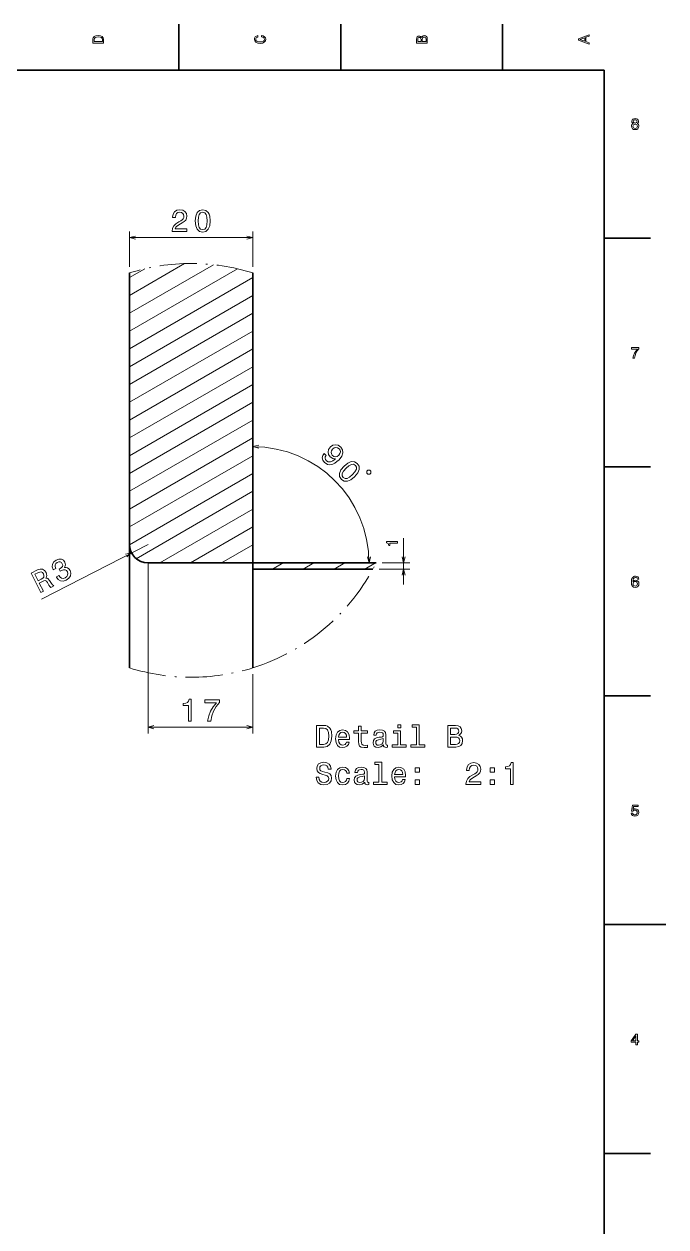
# Model space of a CAD drawing. Extents: x 0 to 841, y 0 to 594.
# Drawn here: x 632.8 to 841, y 199 to 589 of the extents above; entities that cross this region are included whole.
import ezdxf

# ---------------------------------------------------------------- set-up
doc = ezdxf.new("R2010")
doc.units = 0
doc.linetypes.add('DASHDOT', pattern=[18.5, 12, -3, 0.5, -3])

msp = doc.modelspace()

# ---------------------------------------------------------------- linework, layer by layer
at = {"color": 7, "lineweight": 35, "ltscale": 0.375}
for p, q in [((683, 574), (683, 589)), ((735.5, 574), (735.5, 589)), ((788, 574), (788, 589)), ((821, 519.6), (836, 519.6)), ((821, 445.4), (836, 445.4)), ((821, 371.2), (836, 371.2)), ((821, 222.8), (836, 222.8))]:
    msp.add_line(p, q, dxfattribs=at)
at = {"color": 7, "lineweight": 35}
for p, q in [((821, 574), (20, 574)), ((821, 20), (821, 574)), ((666.98, 508.32), (666.98, 420.29)), ((706.98, 508.32), (706.98, 414.29)), ((666.98, 420.29), (666.98, 380.26)), ((672.98, 414.29), (706.98, 414.29)), ((746.98, 414.29), (706.98, 414.29)), ((706.98, 412.29), (745.94, 412.29)), ((706.98, 380.26), (706.98, 412.29)), ((821, 297), (841, 297))]:
    msp.add_line(p, q, dxfattribs=at)
at = {"color": 7, "lineweight": 13, "ltscale": 0.285783}
for p, q in [((666.98, 510.32), (666.98, 521.75)), ((706.98, 510.32), (706.98, 521.75))]:
    msp.add_line(p, q, dxfattribs=at)
at = {"color": 7, "lineweight": 13}
for p, q in [((666.98, 519.75), (706.98, 519.75)), ((666.98, 501.01), (684.86, 511.33)), ((666.98, 495.23), (694.24, 510.97)), ((666.98, 489.46), (701.99, 509.67)), ((666.98, 483.68), (706.98, 506.78)), ((666.98, 477.91), (706.98, 501.01)), ((666.98, 472.14), (706.98, 495.23)), ((666.98, 466.36), (706.98, 489.46)), ((666.98, 460.59), (706.98, 483.68)), ((666.98, 454.82), (706.98, 477.91)), ((666.98, 449.04), (706.98, 472.14)), ((666.98, 443.27), (706.98, 466.36)), ((666.98, 437.5), (706.98, 460.59)), ((666.98, 431.72), (706.98, 454.82)), ((666.98, 425.95), (706.98, 449.04)), ((666.98, 420.18), (706.98, 443.27)), ((669.17, 415.66), (706.98, 437.5)), ((676.79, 414.29), (706.98, 431.72)), ((686.79, 414.29), (706.98, 425.95)), ((672.98, 420.29), (638.43, 402.56)), ((672.98, 414.29), (672.98, 378.69)), ((672.98, 412.29), (672.98, 359.03)), ((672.98, 361.03), (706.98, 361.03))]:
    msp.add_line(p, q, dxfattribs=at)
at = {"color": 7, "lineweight": 13, "ltscale": 0.14462}
msp.add_line((666.98, 506.78), (671.99, 509.67), dxfattribs=at)
at = {"color": 7, "lineweight": 13, "ltscale": 0.375901}
msp.add_line((755.91, 407.29), (755.91, 422.33), dxfattribs=at)
at = {"color": 7, "lineweight": 13, "ltscale": 0.294228}
msp.add_line((696.79, 414.29), (706.98, 420.18), dxfattribs=at)
at = {"color": 7, "lineweight": 13, "ltscale": 0.005553}
msp.add_line((706.79, 414.29), (706.98, 414.4), dxfattribs=at)
at = {"color": 7, "lineweight": 35, "ltscale": 0.05}
msp.add_line((706.98, 414.29), (706.98, 412.29), dxfattribs=at)
at = {"color": 7, "lineweight": 13, "ltscale": 0.1}
for p, q in [((713.33, 412.29), (716.79, 414.29)), ((723.33, 412.29), (726.79, 414.29)), ((733.33, 412.29), (736.79, 414.29)), ((743.33, 412.29), (746.79, 414.29))]:
    msp.add_line(p, q, dxfattribs=at)
at = {"color": 7, "lineweight": 13, "ltscale": 0.223137}
msp.add_line((748.98, 414.29), (757.91, 414.29), dxfattribs=at)
at = {"color": 7, "lineweight": 13, "ltscale": 0.249196}
msp.add_line((747.94, 412.29), (757.91, 412.29), dxfattribs=at)
at = {"color": 7, "lineweight": 13, "ltscale": 0.480872}
msp.add_line((706.98, 378.26), (706.98, 359.03), dxfattribs=at)
at = {"color": 7, "lineweight": 13}
for points in [[(655.08, 583.99), (655.08, 582.83), (658.58, 582.83), (658.58, 583.99), (658.47, 584.54), (658.13, 584.95), (657.58, 585.21), (656.83, 585.3), (656.07, 585.22), (655.76, 585.11), (655.52, 584.97), (655.19, 584.56), (655.11, 584.3)], [(709.78, 584.82), (710.21, 584.72), (710.51, 584.55), (710.69, 584.32), (710.76, 584.05), (710.66, 583.72), (710.39, 583.46), (709.95, 583.29), (709.33, 583.23), (708.72, 583.29), (708.27, 583.46), (708, 583.71), (707.91, 584.05), (707.96, 584.29), (708.1, 584.49), (708.32, 584.66), (708.64, 584.77), (708.64, 585.25), (708.16, 585.09), (707.79, 584.83), (707.57, 584.47), (707.49, 584.05), (707.61, 583.51), (707.97, 583.1), (708.55, 582.84), (709.33, 582.75), (710.12, 582.84), (710.7, 583.1), (711.06, 583.51), (711.18, 584.05), (711.08, 584.51), (710.82, 584.89), (710.38, 585.16), (709.78, 585.3)], [(761.69, 584.63), (761.4, 584.98), (761.2, 585.07), (760.96, 585.1), (760.58, 585.04), (760.31, 584.84), (760.14, 584.52), (760.08, 584.08), (760.08, 582.84), (763.58, 582.84), (763.58, 584.15), (763.51, 584.62), (763.31, 584.97), (762.98, 585.19), (762.53, 585.26), (762.24, 585.22), (761.99, 585.09), (761.81, 584.9)], [(816.08, 582.47), (816.08, 582.93), (815.05, 583.3), (815.05, 584.7), (816.08, 585.06), (816.08, 585.54), (812.58, 584.26), (812.58, 583.74)], [(655.5, 583.96), (655.58, 584.34), (655.81, 584.61), (656.22, 584.76), (656.83, 584.81), (657.42, 584.76), (657.84, 584.6), (658.08, 584.33), (658.16, 583.96), (658.16, 583.3), (655.5, 583.3)], [(761.54, 583.98), (761.54, 583.3), (760.5, 583.3), (760.5, 584.03), (760.53, 584.3), (760.62, 584.49), (760.78, 584.61), (761.01, 584.65), (761.24, 584.6), (761.4, 584.48), (761.51, 584.27)], [(763.16, 584.1), (763.16, 583.3), (761.96, 583.3), (761.96, 584.05), (761.99, 584.37), (762.1, 584.6), (762.28, 584.73), (762.54, 584.78), (762.82, 584.73), (763.01, 584.61), (763.13, 584.39)], [(814.63, 583.46), (813.08, 584), (814.63, 584.54)], [(830.37, 556.75), (830.12, 556.61), (829.94, 556.42), (829.83, 556.17), (829.79, 555.87), (829.88, 555.42), (830.11, 555.07), (830.49, 554.85), (831, 554.77), (831.51, 554.85), (831.89, 555.07), (832.12, 555.42), (832.21, 555.87), (832.16, 556.17), (832.06, 556.42), (831.88, 556.61), (831.63, 556.75), (831.83, 556.87), (831.97, 557.04), (832.05, 557.24), (832.08, 557.49), (832, 557.85), (831.79, 558.13), (831.45, 558.32), (831, 558.39), (830.55, 558.32), (830.2, 558.13), (829.99, 557.85), (829.91, 557.49), (829.94, 557.24), (830.02, 557.04)], [(830.39, 557.45), (830.43, 557.67), (830.55, 557.84), (830.74, 557.95), (831, 557.99), (831.25, 557.95), (831.44, 557.84), (831.56, 557.67), (831.61, 557.45), (831.56, 557.22), (831.44, 557.05), (831.25, 556.93), (831, 556.89), (830.74, 556.93), (830.55, 557.05), (830.43, 557.22)], [(830.28, 555.88), (830.32, 556.15), (830.47, 556.35), (830.7, 556.48), (831, 556.53), (831.3, 556.48), (831.52, 556.35), (831.67, 556.15), (831.72, 555.88), (831.67, 555.59), (831.52, 555.38), (831.3, 555.23), (831, 555.19), (830.7, 555.23), (830.47, 555.38), (830.32, 555.59)], [(680.78, 521.75), (685.6, 521.75), (685.6, 522.62), (681.79, 522.62), (682, 523.1), (682.37, 523.49), (683.49, 524.21), (684.08, 524.51), (684.75, 524.94), (685.22, 525.45), (685.49, 526.04), (685.6, 526.72), (685.42, 527.56), (684.95, 528.23), (684.22, 528.65), (683.29, 528.8), (682.32, 528.63), (681.58, 528.16), (681.11, 527.4), (680.95, 526.4), (680.95, 526.26), (681.86, 526.26), (681.86, 526.34), (681.95, 527.03), (682.23, 527.53), (682.66, 527.86), (683.24, 527.97), (683.82, 527.87), (684.25, 527.61), (684.54, 527.22), (684.64, 526.73), (684.57, 526.26), (684.38, 525.87), (684.05, 525.53), (683.61, 525.22), (683.01, 524.9), (682.03, 524.28), (681.33, 523.61), (680.92, 522.8), (680.78, 521.78)], [(688.29, 525.17), (688.44, 523.59), (688.91, 522.46), (689.67, 521.77), (690.72, 521.55), (691.76, 521.77), (692.51, 522.46), (692.98, 523.59), (693.14, 525.17), (692.98, 526.75), (692.79, 527.37), (692.51, 527.89), (691.76, 528.57), (690.72, 528.8), (689.67, 528.57), (688.91, 527.88), (688.44, 526.75)], [(689.26, 525.17), (689.34, 526.39), (689.59, 527.27), (690.04, 527.79), (690.72, 527.97), (691.38, 527.79), (691.84, 527.27), (692.09, 526.39), (692.17, 525.17), (692.09, 523.94), (691.84, 523.07), (691.38, 522.55), (690.72, 522.38), (690.04, 522.55), (689.59, 523.07), (689.34, 523.94)], [(830.3, 480.67), (830.81, 480.67), (830.97, 481.5), (831.27, 482.28), (831.68, 483), (832.22, 483.67), (832.22, 484.09), (829.82, 484.09), (829.82, 483.63), (831.74, 483.63), (831.18, 482.95), (830.76, 482.24), (830.47, 481.48)], [(730.1, 449.75), (729.64, 449.08), (729.52, 448.34), (729.73, 447.58), (730.27, 446.84), (730.74, 446.47), (731.25, 446.22), (731.79, 446.12), (732.38, 446.16), (732.98, 446.34), (733.62, 446.67), (734.27, 447.13), (734.95, 447.74), (735.84, 448.86), (736.22, 449.95), (736.11, 450.95), (735.5, 451.87), (734.67, 452.44), (733.8, 452.62), (732.93, 452.44), (732.15, 451.89), (731.58, 451.09), (731.4, 450.23), (731.57, 449.41), (732.1, 448.66), (732.9, 448.13), (733.82, 448.04), (732.92, 447.36), (732.13, 447.02), (731.44, 447.04), (730.86, 447.41), (730.54, 447.83), (730.42, 448.26), (730.49, 448.68), (730.76, 449.09)], [(732.85, 451.2), (733.37, 451.57), (733.92, 451.72), (734.45, 451.63), (734.94, 451.3), (735.28, 450.8), (735.38, 450.26), (735.24, 449.72), (734.87, 449.2), (734.34, 448.83), (733.81, 448.69), (733.27, 448.81), (732.77, 449.18), (732.45, 449.64), (732.35, 450.15), (732.48, 450.68)], [(736.57, 445.66), (735.56, 444.44), (735.09, 443.3), (735.14, 442.28), (735.73, 441.38), (736.62, 440.81), (737.64, 440.76), (738.77, 441.23), (740, 442.23), (741, 443.46), (741.3, 444.04), (741.48, 444.59), (741.43, 445.61), (740.85, 446.51), (739.95, 447.09), (738.92, 447.13), (737.79, 446.67)], [(737.25, 444.98), (738.17, 445.78), (738.97, 446.23), (739.66, 446.27), (740.26, 445.92), (740.61, 445.32), (740.56, 444.64), (740.12, 443.84), (739.31, 442.92), (738.39, 442.1), (737.59, 441.66), (736.9, 441.62), (736.31, 441.97), (735.95, 442.57), (736, 443.25), (736.44, 444.05)], [(743.96, 443.34), (744.29, 443.01), (744.95, 443.01), (745.28, 443.34), (745.28, 444), (744.95, 444.33), (744.29, 444.33), (743.96, 444)], [(753.91, 420.72), (753.91, 421.18), (750.38, 421.18), (750.38, 420.83), (750.69, 420.74), (750.9, 420.56), (751.02, 420.28), (751.06, 419.9), (751.42, 419.9), (751.42, 420.72)], [(643.25, 409.75), (643.28, 409.69), (643.86, 408.9), (644.62, 408.47), (645.49, 408.4), (646.45, 408.7), (647.31, 409.33), (647.8, 410.08), (647.93, 410.94), (647.68, 411.83), (647.33, 412.33), (646.91, 412.65), (646.42, 412.82), (645.87, 412.84), (646.2, 413.63), (646.01, 414.5), (645.52, 415.13), (644.86, 415.47), (644.06, 415.48), (643.14, 415.15), (642.41, 414.59), (641.99, 413.88), (641.91, 413.04), (642.2, 412.14), (642.23, 412.08), (643.03, 412.49), (642.81, 413.1), (642.83, 413.63), (643.08, 414.08), (643.56, 414.44), (644.07, 414.61), (644.5, 414.59), (644.87, 414.39), (645.16, 414.02), (645.3, 413.54), (645.24, 413.13), (644.96, 412.76), (644.47, 412.44), (644.12, 412.27), (644.48, 411.56), (644.91, 411.81), (645.52, 412.02), (646.05, 412.02), (646.48, 411.8), (646.81, 411.39), (646.97, 410.82), (646.91, 410.3), (646.62, 409.84), (646.12, 409.48), (645.51, 409.28), (644.96, 409.34), (644.47, 409.63), (644.07, 410.18)], [(638.22, 404.7), (639.05, 405.13), (637.7, 407.76), (638.56, 408.2), (639.2, 408.49), (639.66, 408.57), (640.02, 408.38), (640.39, 407.9), (640.85, 407.11), (641.17, 406.61), (641.44, 406.35), (642.38, 406.84), (642.29, 407.01), (641.96, 407.15), (641.65, 407.58), (641.07, 408.56), (640.53, 409.22), (640.21, 409.35), (639.8, 409.35), (640.04, 409.76), (640.13, 410.21), (640.09, 410.68), (639.9, 411.19), (639.39, 411.88), (638.74, 412.26), (637.97, 412.29), (637.1, 412), (635.02, 410.93)], [(637.26, 411.11), (637.84, 411.34), (638.31, 411.37), (638.71, 411.18), (639.05, 410.73), (639.23, 410.16), (639.14, 409.72), (638.81, 409.35), (638.27, 409.01), (637.31, 408.52), (636.25, 410.59)], [(832.21, 409.02), (832.11, 409.43), (831.89, 409.73), (831.55, 409.93), (831.11, 409.99), (830.81, 409.96), (830.55, 409.86), (830.32, 409.7), (830.13, 409.48), (829.98, 409.21), (829.87, 408.87), (829.8, 408.47), (829.78, 408.02), (829.86, 407.3), (830.11, 406.78), (830.51, 406.47), (831.05, 406.37), (831.54, 406.46), (831.91, 406.69), (832.15, 407.07), (832.24, 407.54), (832.15, 408.02), (831.92, 408.39), (831.56, 408.62), (831.12, 408.7), (830.64, 408.6), (830.28, 408.31), (830.36, 408.87), (830.52, 409.27), (830.77, 409.5), (831.11, 409.58), (831.36, 409.54), (831.55, 409.44), (831.68, 409.26), (831.75, 409.02)], [(831.75, 407.54), (831.7, 407.22), (831.55, 406.98), (831.33, 406.81), (831.05, 406.76), (830.75, 406.81), (830.52, 406.97), (830.37, 407.21), (830.33, 407.53), (830.38, 407.84), (830.52, 408.08), (830.75, 408.23), (831.07, 408.29), (831.34, 408.23), (831.55, 408.09), (831.7, 407.85)], [(686.06, 363.03), (686.98, 363.03), (686.98, 370.08), (686.3, 370.08), (686.11, 369.46), (685.75, 369.05), (685.2, 368.8), (684.43, 368.72), (684.43, 368.01), (686.06, 368.01)], [(692.32, 363.03), (693.33, 363.03), (693.67, 364.69), (694.25, 366.24), (695.08, 367.69), (696.16, 369.04), (696.16, 369.87), (691.36, 369.87), (691.36, 368.96), (695.19, 368.96), (694.08, 367.59), (693.24, 366.17), (692.66, 364.66)], [(730.01, 361.58), (727.68, 361.58), (727.68, 354.58), (730.01, 354.58), (731.11, 354.8), (731.92, 355.48), (732.43, 356.58), (732.61, 358.08), (732.45, 359.61), (732.25, 360.22), (731.96, 360.7), (731.15, 361.36), (730.61, 361.52)], [(729.94, 360.74), (730.7, 360.59), (731.23, 360.13), (731.54, 359.3), (731.64, 358.08), (731.53, 356.9), (731.22, 356.07), (730.68, 355.58), (729.94, 355.42), (728.62, 355.42), (728.62, 360.74)], [(734.78, 357.03), (738.33, 357.03), (738.34, 357.44), (738.18, 358.6), (737.73, 359.47), (737.03, 359.99), (736.09, 360.19), (735.17, 359.98), (734.47, 359.42), (734.01, 358.5), (733.85, 357.29), (734, 356.05), (734.46, 355.14), (735.15, 354.58), (736.06, 354.39), (736.85, 354.52), (737.49, 354.86), (737.97, 355.41), (738.24, 356.13), (737.36, 356.13), (737.18, 355.73), (736.92, 355.43), (736.17, 355.18), (735.6, 355.29), (735.16, 355.65), (734.88, 356.22), (734.78, 357)], [(734.78, 357.78), (734.89, 358.47), (735.16, 358.99), (735.58, 359.3), (736.12, 359.41), (736.65, 359.3), (737.07, 358.99), (737.32, 358.47), (737.41, 357.78)], [(741.26, 359.06), (741.26, 356.34), (741.32, 355.47), (741.61, 354.86), (742.17, 354.51), (743.13, 354.39), (744.18, 354.44), (744.18, 355.2), (743.41, 355.14), (742.72, 355.22), (742.34, 355.48), (742.18, 355.9), (742.15, 356.49), (742.15, 359.06), (744.18, 359.06), (744.18, 359.81), (742.15, 359.81), (742.15, 361.4), (741.26, 361.4), (741.26, 359.81), (739.73, 359.81), (739.73, 359.06)], [(749.36, 355.28), (749.36, 355.25), (749.41, 354.91), (749.57, 354.67), (750.2, 354.48), (750.69, 354.56), (750.69, 355.24), (750.48, 355.21), (750.2, 355.34), (750.15, 355.75), (750.15, 358.55), (750.03, 359.27), (749.68, 359.77), (749.06, 360.08), (748.19, 360.19), (747.35, 360.07), (746.72, 359.72), (746.33, 359.19), (746.2, 358.48), (746.2, 358.42), (746.99, 358.42), (747.06, 358.84), (747.29, 359.15), (747.65, 359.33), (748.16, 359.4), (748.66, 359.35), (749.01, 359.2), (749.22, 358.94), (749.29, 358.57), (749.25, 358.15), (749.09, 357.94), (748.69, 357.84), (747.93, 357.76), (747.06, 357.57), (746.45, 357.25), (746.09, 356.75), (745.97, 356), (746.08, 355.33), (746.39, 354.84), (746.89, 354.53), (747.59, 354.42), (748.53, 354.63)], [(754.93, 355.32), (754.93, 359.81), (752.65, 359.81), (752.65, 359.06), (754.04, 359.06), (754.04, 355.32), (752.23, 355.32), (752.23, 354.58), (756.77, 354.58), (756.77, 355.32)], [(754.96, 361.82), (754.02, 361.82), (754.02, 360.81), (754.96, 360.81)], [(760.06, 361.07), (760.06, 355.32), (758.23, 355.32), (758.23, 354.58), (762.76, 354.58), (762.76, 355.32), (760.94, 355.32), (760.94, 361.82), (758.66, 361.82), (758.66, 361.07)], [(773.78, 358.36), (774.49, 358.95), (774.67, 359.34), (774.73, 359.82), (774.6, 360.58), (774.21, 361.12), (773.57, 361.46), (772.68, 361.58), (770.19, 361.58), (770.19, 354.58), (772.82, 354.58), (773.76, 354.72), (774.46, 355.13), (774.89, 355.79), (775.04, 356.68), (774.95, 357.27), (774.71, 357.77), (774.32, 358.13)], [(772.49, 358.67), (771.12, 358.67), (771.12, 360.74), (772.57, 360.74), (773.12, 360.68), (773.5, 360.5), (773.73, 360.19), (773.81, 359.72), (773.72, 359.26), (773.48, 358.94), (773.07, 358.73)], [(749.26, 356.47), (749.14, 355.95), (748.82, 355.55), (748.33, 355.28), (747.74, 355.19), (747.36, 355.24), (747.08, 355.41), (746.91, 355.69), (746.86, 356.08), (746.9, 356.43), (747.06, 356.69), (747.71, 356.97), (748.53, 357.09), (749.26, 357.33)], [(772.71, 355.42), (771.12, 355.42), (771.12, 357.83), (772.62, 357.83), (773.26, 357.76), (773.71, 357.54), (773.98, 357.18), (774.08, 356.66), (773.98, 356.1), (773.73, 355.72), (773.31, 355.49)], [(728.42, 344.79), (727.51, 344.79), (727.71, 343.73), (728.21, 342.94), (728.99, 342.46), (730.04, 342.29), (731.08, 342.45), (731.85, 342.9), (732.35, 343.59), (732.53, 344.51), (732.38, 345.34), (731.95, 345.87), (731.27, 346.23), (730.35, 346.49), (729.56, 346.68), (729.05, 346.9), (728.76, 347.23), (728.67, 347.73), (728.76, 348.18), (729.02, 348.53), (729.42, 348.76), (729.98, 348.84), (730.54, 348.74), (730.99, 348.47), (731.28, 348.01), (731.42, 347.4), (732.34, 347.4), (732.34, 347.42), (732.18, 348.36), (731.7, 349.07), (730.96, 349.51), (729.95, 349.67), (729.04, 349.51), (728.33, 349.09), (727.88, 348.44), (727.72, 347.59), (727.85, 346.83), (728.23, 346.32), (728.84, 345.97), (729.66, 345.71), (730.48, 345.48), (731.1, 345.26), (731.47, 344.94), (731.6, 344.41), (731.48, 343.88), (731.17, 343.47), (730.69, 343.22), (730.08, 343.14), (729.39, 343.25), (728.87, 343.57), (728.53, 344.1)], [(737.45, 346.11), (738.33, 346.11), (738.15, 346.91), (737.71, 347.55), (737.04, 347.94), (736.16, 348.09), (735.19, 347.89), (734.46, 347.33), (733.99, 346.41), (733.83, 345.18), (733.98, 343.96), (734.44, 343.05), (735.15, 342.48), (736.13, 342.29), (737, 342.44), (737.67, 342.87), (738.14, 343.53), (738.34, 344.42), (737.49, 344.42), (737.34, 343.86), (737.06, 343.43), (736.65, 343.17), (736.16, 343.09), (735.54, 343.22), (735.1, 343.62), (734.83, 344.28), (734.74, 345.21), (734.83, 346.12), (735.11, 346.77), (735.57, 347.17), (736.16, 347.32), (736.68, 347.23), (737.08, 346.99), (737.34, 346.61)], [(743.29, 343.19), (743.29, 343.16), (743.34, 342.82), (743.49, 342.58), (744.13, 342.38), (744.62, 342.46), (744.62, 343.15), (744.41, 343.12), (744.13, 343.25), (744.08, 343.65), (744.08, 346.46), (743.96, 347.17), (743.6, 347.68), (742.99, 347.98), (742.12, 348.09), (741.27, 347.97), (740.65, 347.63), (740.26, 347.09), (740.12, 346.39), (740.12, 346.33), (740.92, 346.33), (740.99, 346.75), (741.21, 347.05), (741.58, 347.24), (742.09, 347.31), (742.59, 347.26), (742.94, 347.1), (743.15, 346.84), (743.22, 346.48), (743.18, 346.06), (743.02, 345.84), (742.62, 345.74), (741.86, 345.66), (740.99, 345.48), (740.38, 345.16), (740.01, 344.65), (739.9, 343.91), (740, 343.24), (740.32, 342.75), (740.82, 342.43), (741.52, 342.32), (742.45, 342.54)], [(747.91, 348.98), (747.91, 343.23), (746.09, 343.23), (746.09, 342.48), (750.61, 342.48), (750.61, 343.23), (748.8, 343.23), (748.8, 349.73), (746.52, 349.73), (746.52, 348.98)], [(752.99, 344.94), (756.54, 344.94), (756.56, 345.35), (756.39, 346.51), (755.95, 347.38), (755.24, 347.9), (754.31, 348.09), (753.39, 347.89), (752.68, 347.33), (752.23, 346.41), (752.07, 345.2), (752.22, 343.96), (752.67, 343.05), (753.37, 342.48), (754.28, 342.29), (755.06, 342.42), (755.71, 342.77), (756.18, 343.31), (756.45, 344.04), (755.58, 344.04), (755.4, 343.63), (755.13, 343.33), (754.39, 343.09), (753.81, 343.2), (753.38, 343.55), (753.1, 344.13), (752.99, 344.91)], [(752.99, 345.68), (753.11, 346.38), (753.38, 346.89), (753.79, 347.21), (754.34, 347.32), (754.87, 347.21), (755.28, 346.89), (755.54, 346.38), (755.63, 345.68)], [(759.68, 346.4), (761.07, 346.4), (761.07, 347.9), (759.68, 347.9)], [(776.13, 342.48), (780.94, 342.48), (780.94, 343.35), (777.14, 343.35), (777.35, 343.83), (777.72, 344.22), (778.84, 344.94), (779.43, 345.24), (780.1, 345.67), (780.57, 346.18), (780.84, 346.77), (780.94, 347.45), (780.77, 348.29), (780.3, 348.96), (779.57, 349.38), (778.63, 349.54), (777.67, 349.36), (776.93, 348.89), (776.46, 348.13), (776.29, 347.13), (776.29, 346.99), (777.21, 346.99), (777.21, 347.07), (777.3, 347.76), (777.58, 348.26), (778.01, 348.59), (778.58, 348.7), (779.17, 348.6), (779.6, 348.34), (779.89, 347.95), (779.99, 347.46), (779.92, 346.99), (779.72, 346.6), (779.4, 346.26), (778.96, 345.95), (778.36, 345.63), (777.37, 345.01), (776.68, 344.34), (776.26, 343.53), (776.13, 342.51)], [(783.97, 346.4), (785.36, 346.4), (785.36, 347.9), (783.97, 347.9)], [(790.56, 342.48), (791.47, 342.48), (791.47, 349.54), (790.79, 349.54), (790.61, 348.92), (790.24, 348.51), (789.69, 348.26), (788.92, 348.18), (788.92, 347.47), (790.56, 347.47)], [(743.19, 344.38), (743.07, 343.86), (742.75, 343.45), (742.26, 343.19), (741.67, 343.1), (741.28, 343.15), (741.01, 343.31), (740.84, 343.59), (740.79, 343.99), (740.83, 344.34), (740.99, 344.59), (741.64, 344.88), (742.45, 345), (743.19, 345.24)], [(759.68, 342.48), (761.07, 342.48), (761.07, 343.99), (759.68, 343.99)], [(783.97, 342.48), (785.36, 342.48), (785.36, 343.99), (783.97, 343.99)], [(829.75, 333.18), (829.86, 332.77), (830.11, 332.44), (830.47, 332.24), (830.93, 332.17), (831.44, 332.26), (831.84, 332.5), (832.09, 332.9), (832.19, 333.4), (832.1, 333.87), (831.86, 334.24), (831.48, 334.48), (830.99, 334.56), (830.62, 334.5), (830.32, 334.33), (830.47, 335.28), (832, 335.28), (832, 335.69), (830.13, 335.69), (829.85, 333.84), (830.25, 333.84), (830.55, 334.07), (830.92, 334.16), (831.24, 334.1), (831.49, 333.94), (831.65, 333.69), (831.7, 333.38), (831.65, 333.06), (831.48, 332.81), (831.24, 332.66), (830.92, 332.6), (830.65, 332.63), (830.45, 332.75), (830.29, 332.93), (830.22, 333.18)], [(831.28, 258.07), (831.73, 258.07), (831.73, 258.93), (832.23, 258.93), (832.23, 259.34), (831.73, 259.34), (831.73, 261.49), (831.27, 261.49), (829.74, 259.38), (829.74, 258.93), (831.28, 258.93)], [(830.16, 259.34), (831.28, 260.91), (831.28, 259.34)]]:
    msp.add_lwpolyline(points, close=True, dxfattribs=at)
for points in [[(668.91, 520.27), (666.98, 519.75), (668.91, 519.24)], [(705.05, 519.24), (706.98, 519.75), (705.05, 520.27)], [(708.91, 452.49), (706.98, 451.98), (708.91, 451.46)], [(666.16, 416.21), (667.64, 417.55), (665.69, 417.13)], [(744.15, 416.22), (744.67, 414.29), (745.18, 416.22)], [(755.39, 416.22), (755.91, 414.29), (756.42, 416.22)], [(756.42, 410.36), (755.91, 412.29), (755.39, 410.36)], [(674.91, 361.54), (672.98, 361.03), (674.91, 360.51)], [(705.05, 360.51), (706.98, 361.03), (705.05, 361.54)]]:
    msp.add_lwpolyline(points, dxfattribs=at)
at = {"color": 7, "linetype": 'DASHDOT', "lineweight": 13}
for start, end in [(72.6539, 107.3461), (287.3461, 333.4349), (252.6539, 287.3461)]:
    msp.add_arc((686.98, 444.29), 67.08, start, end, dxfattribs=at)
at = {"color": 7, "lineweight": 13}
msp.add_arc((706.98, 414.29), 37.68, 0, 90, dxfattribs=at)
at = {"color": 7, "lineweight": 35}
msp.add_arc((672.98, 420.29), 6, 180, 270, dxfattribs=at)

doc.saveas('drawing.dxf')
